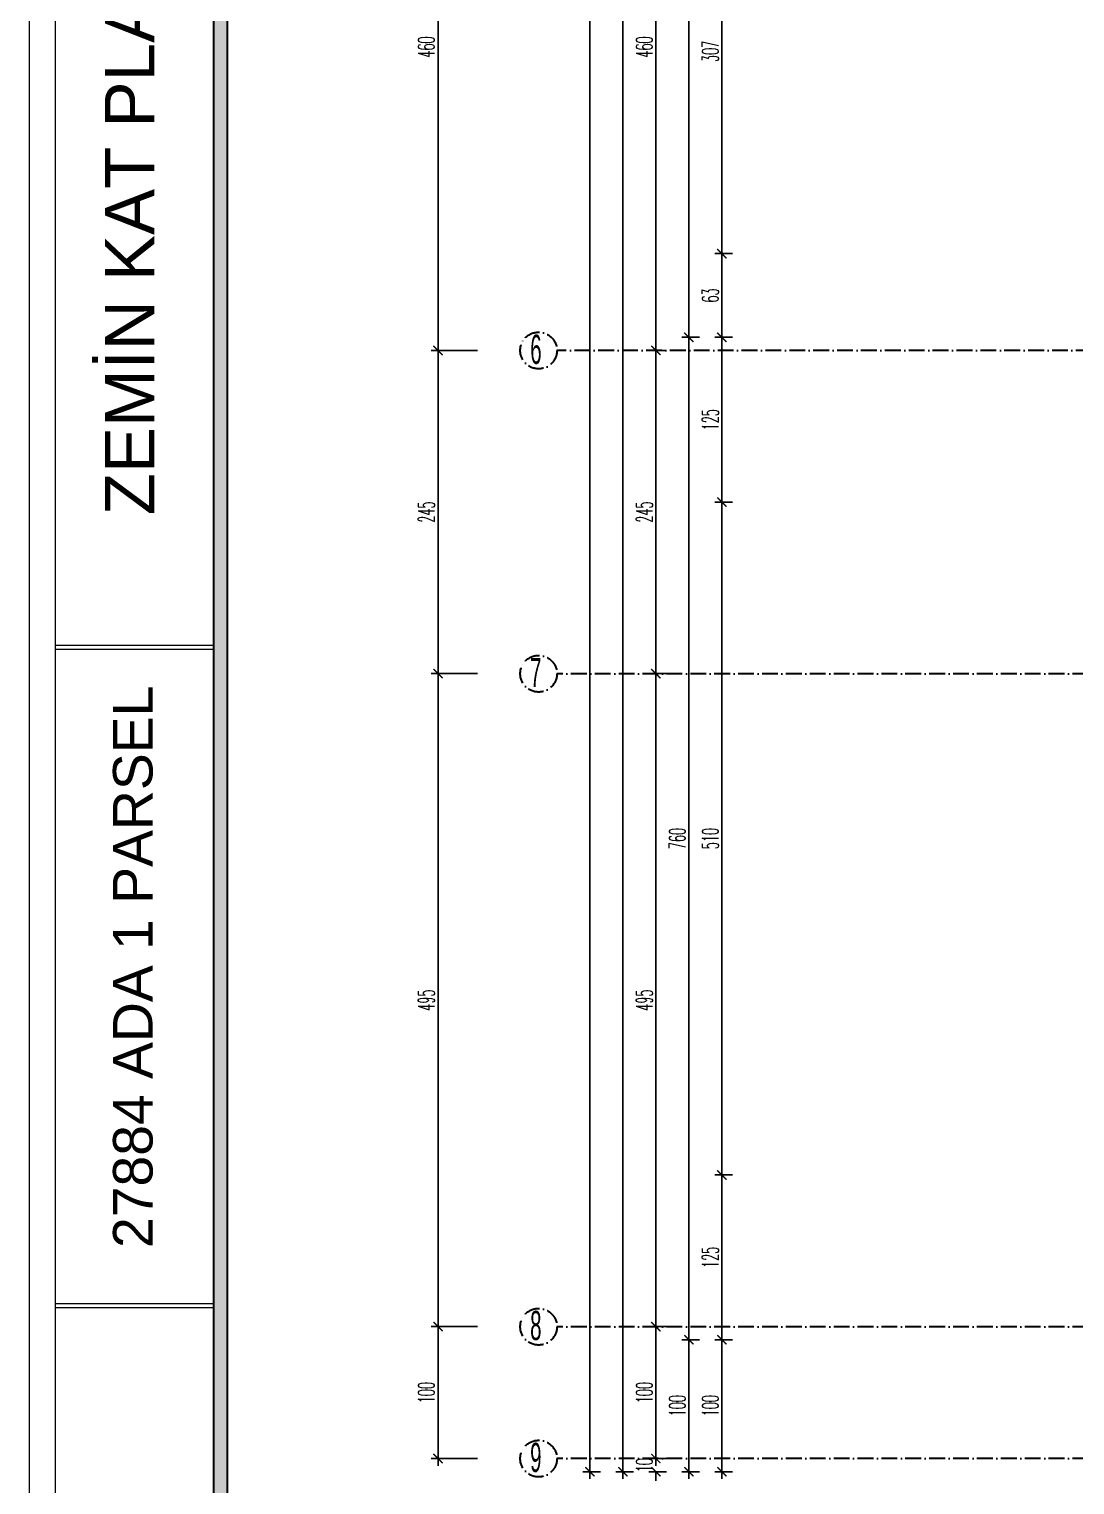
# Model space of a CAD drawing. Extents: x 775040 to 808375, y 4159409 to 4163651.
# Drawn here: x 779868 to 780660, y 4160074 to 4161177 of the extents above; entities that cross this region are included whole.
import ezdxf
from ezdxf.enums import TextEntityAlignment as Align

# ---------------------------------------------------------------- set-up
doc = ezdxf.new("R2010")
doc.units = 0
doc.header["$MEASUREMENT"] = 0
doc.header["$PDMODE"] = 3
doc.linetypes.add('ACAD_ISO10W100', pattern=[18, 12, -3, 0, -3])
doc.linetypes.add('DUZ', pattern=[500, 500])
doc.layers.get('0').update_dxf_attribs({"linetype": 'DUZ'})
for name, color, linetype, lineweight in [('KALIN', 30, 'Continuous', 18), ('yazı1', 53, 'Continuous', 15), ('Z_aks', 2, 'ACAD_ISO10W100', 30), ('Z_antet', 31, 'Continuous', 30), ('Z_dış ölçü', 115, 'Continuous', 25), ('Z_yazı', 4, 'Continuous', 20)]:
    doc.layers.add(name, color=color, linetype=linetype, lineweight=lineweight)
doc.layers.add('YAZI', color=3, linetype='Continuous')
doc.styles.add('FORM', font='arial.ttf', dxfattribs={"height": 1.5})
doc.styles.add('OLCUIC', font='ROMANS.SHX', dxfattribs={"width": 0.5})
doc.styles.add('SIMPLEX', font='arial.ttf', dxfattribs={"width": 0.5})
doc.dimstyles.new('ölçü 50', dxfattribs={"dimtxt": 12.5, "dimasz": 7, "dimexe": 5.3, "dimexo": 5, "dimgap": 2.5, "dimtad": 1, "dimdec": 0, "dimzin": 9, "dimdsep": 46, "dimtxsty": 'OLCUIC', "dimblk1": 'ARCHTICK', "dimblk2": 'ARCHTICK', "dimsah": 1, "dimcen": 0, "dimdle": 5.5, "dimadec": 0, "dimazin": 0, "dimtfac": 1, "dimtdec": 0, "dimtix": 1, "dimtofl": 0, "dimtmove": 1, "dimatfit": 3, "dimldrblk": 'ARCHTICK', "dimfxl": 0, "dimtolj": 1, "dimtzin": 0, "dimarcsym": 0})

# ---------------------------------------------------------------- blocks, each defined once
blk = doc.blocks.new('_ARCHTICK')
at = {"color": 0, "linetype": 'ByBlock', "const_width": 0.15}
blk.add_lwpolyline([(-0.5, -0.5), (0.5, 0.5)], dxfattribs=at)
blk = doc.blocks.new('*D433')
at = {"layer": 'Defpoints', "color": 0, "linetype": 'Continuous', "transparency": 16777216}
for p in [(781082.6, 4161313.8), (780392.6, 4161007.2), (781093.4, 4161007.2)]:
    blk.add_point(p, dxfattribs=at)
at = {"layer": 'Z_dış ölçü', "color": 0, "linetype": 'Continuous', "lineweight": -2, "transparency": 16777216}
for p, q in [((780400.6, 4161313.8), (780387.3, 4161313.8)), ((780392.6, 4161319.3), (780392.6, 4161001.7)), ((780400.6, 4161007.2), (780387.3, 4161007.2))]:
    blk.add_line(p, q, dxfattribs=at)
at = {"layer": 'Z_dış ölçü', "color": 0, "linetype": 'Continuous', "lineweight": -2, "transparency": 16777216, "xscale": 7, "yscale": 7, "zscale": 7}
for p, rotation in [((780392.6, 4161313.8), 90), ((780392.6, 4161007.2), 270)]:
    blk.add_blockref('_ARCHTICK', p, dxfattribs=dict(at, rotation=rotation))
at = {"layer": 'Z_dış ölçü', "color": 0, "linetype": 'Continuous', "transparency": 16777216, "insert": (780383.9, 4161160.5), "char_height": 12.5, "attachment_point": 5, "rotation": 90, "style": 'OLCUIC'}
blk.add_mtext('\\A1;307', dxfattribs=at)
blk = doc.blocks.new('*D434')
at = {"layer": 'Defpoints', "color": 0, "linetype": 'Continuous', "transparency": 16777216}
for p in [(781093.4, 4161007.2), (780392.6, 4160943.8), (780682.6, 4160943.8)]:
    blk.add_point(p, dxfattribs=at)
at = {"layer": 'Z_dış ölçü', "color": 0, "linetype": 'Continuous', "lineweight": -2, "transparency": 16777216}
for p, q in [((780400.6, 4161007.2), (780387.3, 4161007.2)), ((780392.6, 4161012.7), (780392.6, 4160938.3)), ((780400.6, 4160943.8), (780387.3, 4160943.8))]:
    blk.add_line(p, q, dxfattribs=at)
at = {"layer": 'Z_dış ölçü', "color": 0, "linetype": 'Continuous', "lineweight": -2, "transparency": 16777216, "xscale": 7, "yscale": 7, "zscale": 7}
for p, rotation in [((780392.6, 4161007.2), 90), ((780392.6, 4160943.8), 270)]:
    blk.add_blockref('_ARCHTICK', p, dxfattribs=dict(at, rotation=rotation))
at = {"layer": 'Z_dış ölçü', "color": 0, "linetype": 'Continuous', "transparency": 16777216, "insert": (780383.9, 4160975.5), "char_height": 12.5, "attachment_point": 5, "rotation": 90, "style": 'OLCUIC'}
blk.add_mtext('\\A1;63', dxfattribs=at)
blk = doc.blocks.new('*D435')
at = {"layer": 'Defpoints', "color": 0, "linetype": 'Continuous', "transparency": 16777216}
for p in [(780682.6, 4160943.8), (780392.6, 4160818.8), (780677.1, 4160818.8)]:
    blk.add_point(p, dxfattribs=at)
at = {"layer": 'Z_dış ölçü', "color": 0, "linetype": 'Continuous', "lineweight": -2, "transparency": 16777216}
for p, q in [((780392.6, 4160949.3), (780392.6, 4160813.3)), ((780400.6, 4160943.8), (780387.3, 4160943.8)), ((780400.6, 4160818.8), (780387.3, 4160818.8))]:
    blk.add_line(p, q, dxfattribs=at)
at = {"layer": 'Z_dış ölçü', "color": 0, "linetype": 'Continuous', "lineweight": -2, "transparency": 16777216, "xscale": 7, "yscale": 7, "zscale": 7}
for p, rotation in [((780392.6, 4160943.8), 90), ((780392.6, 4160818.8), 270)]:
    blk.add_blockref('_ARCHTICK', p, dxfattribs=dict(at, rotation=rotation))
at = {"layer": 'Z_dış ölçü', "color": 0, "linetype": 'Continuous', "transparency": 16777216, "insert": (780383.9, 4160881.3), "char_height": 12.5, "attachment_point": 5, "rotation": 90, "style": 'OLCUIC'}
blk.add_mtext('\\A1;125', dxfattribs=at)
blk = doc.blocks.new('*D436')
at = {"layer": 'Defpoints', "color": 0, "linetype": 'Continuous', "transparency": 16777216}
for p in [(780677.1, 4160818.8), (780392.6, 4160308.8), (780677.1, 4160308.8)]:
    blk.add_point(p, dxfattribs=at)
at = {"layer": 'Z_dış ölçü', "color": 0, "linetype": 'Continuous', "lineweight": -2, "transparency": 16777216}
for p, q in [((780400.6, 4160818.8), (780387.3, 4160818.8)), ((780392.6, 4160824.3), (780392.6, 4160303.3)), ((780400.6, 4160308.8), (780387.3, 4160308.8))]:
    blk.add_line(p, q, dxfattribs=at)
at = {"layer": 'Z_dış ölçü', "color": 0, "linetype": 'Continuous', "lineweight": -2, "transparency": 16777216, "xscale": 7, "yscale": 7, "zscale": 7}
for p, rotation in [((780392.6, 4160818.8), 90), ((780392.6, 4160308.8), 270)]:
    blk.add_blockref('_ARCHTICK', p, dxfattribs=dict(at, rotation=rotation))
at = {"layer": 'Z_dış ölçü', "color": 0, "linetype": 'Continuous', "transparency": 16777216, "insert": (780383.9, 4160563.8), "char_height": 12.5, "attachment_point": 5, "rotation": 90, "style": 'OLCUIC'}
blk.add_mtext('\\A1;510', dxfattribs=at)
blk = doc.blocks.new('*D437')
at = {"layer": 'Defpoints', "color": 0, "linetype": 'Continuous', "transparency": 16777216}
for p in [(780677.1, 4160308.8), (780392.6, 4160183.8), (780682.6, 4160183.8)]:
    blk.add_point(p, dxfattribs=at)
at = {"layer": 'Z_dış ölçü', "color": 0, "linetype": 'Continuous', "lineweight": -2, "transparency": 16777216}
for p, q in [((780400.6, 4160308.8), (780387.3, 4160308.8)), ((780392.6, 4160314.3), (780392.6, 4160178.3)), ((780400.6, 4160183.8), (780387.3, 4160183.8))]:
    blk.add_line(p, q, dxfattribs=at)
at = {"layer": 'Z_dış ölçü', "color": 0, "linetype": 'Continuous', "lineweight": -2, "transparency": 16777216, "xscale": 7, "yscale": 7, "zscale": 7}
for p, rotation in [((780392.6, 4160308.8), 90), ((780392.6, 4160183.8), 270)]:
    blk.add_blockref('_ARCHTICK', p, dxfattribs=dict(at, rotation=rotation))
at = {"layer": 'Z_dış ölçü', "color": 0, "linetype": 'Continuous', "transparency": 16777216, "insert": (780383.9, 4160246.3), "char_height": 12.5, "attachment_point": 5, "rotation": 90, "style": 'OLCUIC'}
blk.add_mtext('\\A1;125', dxfattribs=at)
blk = doc.blocks.new('*D438')
at = {"layer": 'Defpoints', "color": 0, "linetype": 'Continuous', "transparency": 16777216}
for p in [(780682.6, 4160183.8), (780392.6, 4160083.8), (781652.6, 4160083.8)]:
    blk.add_point(p, dxfattribs=at)
at = {"layer": 'Z_dış ölçü', "color": 0, "linetype": 'Continuous', "lineweight": -2, "transparency": 16777216}
for p, q in [((780392.6, 4160189.3), (780392.6, 4160078.3)), ((780400.6, 4160183.8), (780387.3, 4160183.8)), ((780400.6, 4160083.8), (780387.3, 4160083.8))]:
    blk.add_line(p, q, dxfattribs=at)
at = {"layer": 'Z_dış ölçü', "color": 0, "linetype": 'Continuous', "lineweight": -2, "transparency": 16777216, "xscale": 7, "yscale": 7, "zscale": 7}
for p, rotation in [((780392.6, 4160183.8), 90), ((780392.6, 4160083.8), 270)]:
    blk.add_blockref('_ARCHTICK', p, dxfattribs=dict(at, rotation=rotation))
at = {"layer": 'Z_dış ölçü', "color": 0, "linetype": 'Continuous', "transparency": 16777216, "insert": (780383.9, 4160133.8), "char_height": 12.5, "attachment_point": 5, "rotation": 90, "style": 'OLCUIC'}
blk.add_mtext('\\A1;100', dxfattribs=at)
blk = doc.blocks.new('*D439')
at = {"layer": 'Defpoints', "color": 0, "linetype": 'Continuous', "transparency": 16777216}
for p in [(780367.6, 4160183.8), (781652.6, 4160183.8), (781652.6, 4160083.8)]:
    blk.add_point(p, dxfattribs=at)
at = {"layer": 'Z_dış ölçü', "color": 0, "linetype": 'Continuous', "lineweight": -2, "transparency": 16777216}
for p, q in [((780367.6, 4160078.3), (780367.6, 4160189.3)), ((780375.6, 4160183.8), (780362.3, 4160183.8)), ((780375.6, 4160083.8), (780362.3, 4160083.8))]:
    blk.add_line(p, q, dxfattribs=at)
at = {"layer": 'Z_dış ölçü', "color": 0, "linetype": 'Continuous', "lineweight": -2, "transparency": 16777216, "xscale": 7, "yscale": 7, "zscale": 7}
for p, rotation in [((780367.6, 4160183.8), 90), ((780367.6, 4160083.8), 270)]:
    blk.add_blockref('_ARCHTICK', p, dxfattribs=dict(at, rotation=rotation))
at = {"layer": 'Z_dış ölçü', "color": 0, "linetype": 'Continuous', "transparency": 16777216, "insert": (780358.9, 4160133.8), "char_height": 12.5, "attachment_point": 5, "rotation": 90, "style": 'OLCUIC'}
blk.add_mtext('\\A1;100', dxfattribs=at)
blk = doc.blocks.new('*D440')
at = {"layer": 'Defpoints', "color": 0, "linetype": 'Continuous', "transparency": 16777216}
for p in [(780367.6, 4160943.8), (780682.6, 4160943.8), (781652.6, 4160183.8)]:
    blk.add_point(p, dxfattribs=at)
at = {"layer": 'Z_dış ölçü', "color": 0, "linetype": 'Continuous', "lineweight": -2, "transparency": 16777216}
for p, q in [((780367.6, 4160178.3), (780367.6, 4160949.3)), ((780375.6, 4160943.8), (780362.3, 4160943.8)), ((780375.6, 4160183.8), (780362.3, 4160183.8))]:
    blk.add_line(p, q, dxfattribs=at)
at = {"layer": 'Z_dış ölçü', "color": 0, "linetype": 'Continuous', "lineweight": -2, "transparency": 16777216, "xscale": 7, "yscale": 7, "zscale": 7}
for p, rotation in [((780367.6, 4160943.8), 90), ((780367.6, 4160183.8), 270)]:
    blk.add_blockref('_ARCHTICK', p, dxfattribs=dict(at, rotation=rotation))
at = {"layer": 'Z_dış ölçü', "color": 0, "linetype": 'Continuous', "transparency": 16777216, "insert": (780358.9, 4160563.8), "char_height": 12.5, "attachment_point": 5, "rotation": 90, "style": 'OLCUIC'}
blk.add_mtext('\\A1;760', dxfattribs=at)
blk = doc.blocks.new('*D441')
at = {"layer": 'Defpoints', "color": 0, "linetype": 'Continuous', "transparency": 16777216}
for p in [(780367.6, 4161723.8), (780875.1, 4161723.8), (780682.6, 4160943.8)]:
    blk.add_point(p, dxfattribs=at)
at = {"layer": 'Z_dış ölçü', "color": 0, "linetype": 'Continuous', "lineweight": -2, "transparency": 16777216}
for p, q in [((780375.6, 4161723.8), (780362.3, 4161723.8)), ((780367.6, 4160938.3), (780367.6, 4161729.3)), ((780375.6, 4160943.8), (780362.3, 4160943.8))]:
    blk.add_line(p, q, dxfattribs=at)
at = {"layer": 'Z_dış ölçü', "color": 0, "linetype": 'Continuous', "lineweight": -2, "transparency": 16777216, "xscale": 7, "yscale": 7, "zscale": 7}
for p, rotation in [((780367.6, 4161723.8), 90), ((780367.6, 4160943.8), 270)]:
    blk.add_blockref('_ARCHTICK', p, dxfattribs=dict(at, rotation=rotation))
at = {"layer": 'Z_dış ölçü', "color": 0, "linetype": 'Continuous', "transparency": 16777216, "insert": (780358.9, 4161333.8), "char_height": 12.5, "attachment_point": 5, "rotation": 90, "style": 'OLCUIC'}
blk.add_mtext('\\A1;780', dxfattribs=at)
blk = doc.blocks.new('*D556')
at = {"layer": 'Defpoints', "color": 0, "linetype": 'Continuous', "transparency": 16777216}
for p in [(780342.6, 4160093.8), (780367.6, 4160093.8), (780367.6, 4160083.8)]:
    blk.add_point(p, dxfattribs=at)
at = {"layer": 'Z_dış ölçü', "color": 0, "linetype": 'Continuous', "lineweight": -2, "transparency": 16777216}
for p, q in [((780342.6, 4160093.8), (780342.6, 4160100.8)), ((780350.6, 4160093.8), (780337.3, 4160093.8)), ((780350.6, 4160083.8), (780337.3, 4160083.8)), ((780342.6, 4160083.8), (780342.6, 4160076.8))]:
    blk.add_line(p, q, dxfattribs=at)
at = {"layer": 'Z_dış ölçü', "color": 0, "linetype": 'Continuous', "lineweight": -2, "transparency": 16777216, "xscale": 7, "yscale": 7, "zscale": 7}
for p, rotation in [((780342.6, 4160093.8), 270), ((780342.6, 4160083.8), 90)]:
    blk.add_blockref('_ARCHTICK', p, dxfattribs=dict(at, rotation=rotation))
at = {"layer": 'Z_dış ölçü', "color": 0, "linetype": 'Continuous', "transparency": 16777216, "insert": (780333.9, 4160088.8), "char_height": 12.5, "attachment_point": 5, "rotation": 90, "style": 'OLCUIC'}
blk.add_mtext('\\A1;10', dxfattribs=at)
blk = doc.blocks.new('*D557')
at = {"layer": 'Defpoints', "color": 0, "linetype": 'Continuous', "transparency": 16777216}
for p in [(780342.6, 4160193.8), (780450.2, 4160193.8), (780367.6, 4160093.8)]:
    blk.add_point(p, dxfattribs=at)
at = {"layer": 'Z_dış ölçü', "color": 0, "linetype": 'Continuous', "lineweight": -2, "transparency": 16777216}
for p, q in [((780342.6, 4160088.3), (780342.6, 4160199.3)), ((780350.6, 4160193.8), (780337.3, 4160193.8)), ((780350.6, 4160093.8), (780337.3, 4160093.8))]:
    blk.add_line(p, q, dxfattribs=at)
at = {"layer": 'Z_dış ölçü', "color": 0, "linetype": 'Continuous', "lineweight": -2, "transparency": 16777216, "xscale": 7, "yscale": 7, "zscale": 7}
for p, rotation in [((780342.6, 4160193.8), 90), ((780342.6, 4160093.8), 270)]:
    blk.add_blockref('_ARCHTICK', p, dxfattribs=dict(at, rotation=rotation))
at = {"layer": 'Z_dış ölçü', "color": 0, "linetype": 'Continuous', "transparency": 16777216, "insert": (780333.9, 4160143.8), "char_height": 12.5, "attachment_point": 5, "rotation": 90, "style": 'OLCUIC'}
blk.add_mtext('\\A1;100', dxfattribs=at)
blk = doc.blocks.new('*D558')
at = {"layer": 'Defpoints', "color": 0, "linetype": 'Continuous', "transparency": 16777216}
for p in [(780342.6, 4160688.8), (780434.6, 4160688.8), (780450.2, 4160193.8)]:
    blk.add_point(p, dxfattribs=at)
at = {"layer": 'Z_dış ölçü', "color": 0, "linetype": 'Continuous', "lineweight": -2, "transparency": 16777216}
for p, q in [((780342.6, 4160188.3), (780342.6, 4160694.3)), ((780350.6, 4160688.8), (780337.3, 4160688.8)), ((780350.6, 4160193.8), (780337.3, 4160193.8))]:
    blk.add_line(p, q, dxfattribs=at)
at = {"layer": 'Z_dış ölçü', "color": 0, "linetype": 'Continuous', "lineweight": -2, "transparency": 16777216, "xscale": 7, "yscale": 7, "zscale": 7}
for p, rotation in [((780342.6, 4160688.8), 90), ((780342.6, 4160193.8), 270)]:
    blk.add_blockref('_ARCHTICK', p, dxfattribs=dict(at, rotation=rotation))
at = {"layer": 'Z_dış ölçü', "color": 0, "linetype": 'Continuous', "transparency": 16777216, "insert": (780333.9, 4160441.3), "char_height": 12.5, "attachment_point": 5, "rotation": 90, "style": 'OLCUIC'}
blk.add_mtext('\\A1;495', dxfattribs=at)
blk = doc.blocks.new('*D559')
at = {"layer": 'Defpoints', "color": 0, "linetype": 'Continuous', "transparency": 16777216}
for p in [(780342.6, 4160933.8), (780434.6, 4160933.8), (780434.6, 4160688.8)]:
    blk.add_point(p, dxfattribs=at)
at = {"layer": 'Z_dış ölçü', "color": 0, "linetype": 'Continuous', "lineweight": -2, "transparency": 16777216}
for p, q in [((780342.6, 4160683.3), (780342.6, 4160939.3)), ((780350.6, 4160933.8), (780337.3, 4160933.8)), ((780350.6, 4160688.8), (780337.3, 4160688.8))]:
    blk.add_line(p, q, dxfattribs=at)
at = {"layer": 'Z_dış ölçü', "color": 0, "linetype": 'Continuous', "lineweight": -2, "transparency": 16777216, "xscale": 7, "yscale": 7, "zscale": 7}
for p, rotation in [((780342.6, 4160933.8), 90), ((780342.6, 4160688.8), 270)]:
    blk.add_blockref('_ARCHTICK', p, dxfattribs=dict(at, rotation=rotation))
at = {"layer": 'Z_dış ölçü', "color": 0, "linetype": 'Continuous', "transparency": 16777216, "insert": (780333.9, 4160811.3), "char_height": 12.5, "attachment_point": 5, "rotation": 90, "style": 'OLCUIC'}
blk.add_mtext('\\A1;245', dxfattribs=at)
blk = doc.blocks.new('*D560')
at = {"layer": 'Defpoints', "color": 0, "linetype": 'Continuous', "transparency": 16777216}
for p in [(780342.6, 4161393.8), (780434.6, 4161393.8), (780434.6, 4160933.8)]:
    blk.add_point(p, dxfattribs=at)
at = {"layer": 'Z_dış ölçü', "color": 0, "linetype": 'Continuous', "lineweight": -2, "transparency": 16777216}
for p, q in [((780350.6, 4161393.8), (780337.3, 4161393.8)), ((780342.6, 4160928.3), (780342.6, 4161399.3)), ((780350.6, 4160933.8), (780337.3, 4160933.8))]:
    blk.add_line(p, q, dxfattribs=at)
at = {"layer": 'Z_dış ölçü', "color": 0, "linetype": 'Continuous', "lineweight": -2, "transparency": 16777216, "xscale": 7, "yscale": 7, "zscale": 7}
for p, rotation in [((780342.6, 4161393.8), 90), ((780342.6, 4160933.8), 270)]:
    blk.add_blockref('_ARCHTICK', p, dxfattribs=dict(at, rotation=rotation))
at = {"layer": 'Z_dış ölçü', "color": 0, "linetype": 'Continuous', "transparency": 16777216, "insert": (780333.9, 4161163.8), "char_height": 12.5, "attachment_point": 5, "rotation": 90, "style": 'OLCUIC'}
blk.add_mtext('\\A1;460', dxfattribs=at)
blk = doc.blocks.new('*D567')
at = {"layer": 'Defpoints', "color": 0, "linetype": 'Continuous', "transparency": 16777216}
for p in [(780350.6, 4162613.8), (780317.6, 4160083.8), (780344, 4160083.8)]:
    blk.add_point(p, dxfattribs=at)
at = {"layer": 'Z_dış ölçü', "color": 0, "linetype": 'Continuous', "lineweight": -2, "transparency": 16777216}
for p, q in [((780317.6, 4162619.3), (780317.6, 4160078.3)), ((780325.6, 4162613.8), (780312.3, 4162613.8)), ((780325.6, 4160083.8), (780312.3, 4160083.8))]:
    blk.add_line(p, q, dxfattribs=at)
at = {"layer": 'Z_dış ölçü', "color": 0, "linetype": 'Continuous', "lineweight": -2, "transparency": 16777216, "xscale": 7, "yscale": 7, "zscale": 7}
for p, rotation in [((780317.6, 4162613.8), 90), ((780317.6, 4160083.8), 270)]:
    blk.add_blockref('_ARCHTICK', p, dxfattribs=dict(at, rotation=rotation))
at = {"layer": 'Z_dış ölçü', "color": 0, "linetype": 'Continuous', "transparency": 16777216, "insert": (780308.9, 4161348.8), "char_height": 12.5, "attachment_point": 5, "rotation": 90, "style": 'OLCUIC'}
blk.add_mtext('\\A1;2530', dxfattribs=at)
blk = doc.blocks.new('*D568')
at = {"layer": 'Defpoints', "color": 0, "linetype": 'Continuous', "transparency": 16777216}
for p in [(780292.6, 4162703.8), (780325.6, 4162703.8), (780325.6, 4160083.8)]:
    blk.add_point(p, dxfattribs=at)
at = {"layer": 'Z_dış ölçü', "color": 0, "linetype": 'Continuous', "lineweight": -2, "transparency": 16777216}
for p, q in [((780300.6, 4162703.8), (780287.3, 4162703.8)), ((780292.6, 4160078.3), (780292.6, 4162709.3)), ((780300.6, 4160083.8), (780287.3, 4160083.8))]:
    blk.add_line(p, q, dxfattribs=at)
at = {"layer": 'Z_dış ölçü', "color": 0, "linetype": 'Continuous', "lineweight": -2, "transparency": 16777216, "xscale": 7, "yscale": 7, "zscale": 7}
for p, rotation in [((780292.6, 4162703.8), 90), ((780292.6, 4160083.8), 270)]:
    blk.add_blockref('_ARCHTICK', p, dxfattribs=dict(at, rotation=rotation))
at = {"layer": 'Z_dış ölçü', "color": 0, "linetype": 'Continuous', "transparency": 16777216, "insert": (780283.9, 4161393.8), "char_height": 12.5, "attachment_point": 5, "rotation": 90, "style": 'OLCUIC'}
blk.add_mtext('\\A1;2620', dxfattribs=at)
blk = doc.blocks.new('*D1278')
at = {"layer": 'Defpoints', "color": 0, "linetype": 'Continuous', "transparency": 16777216}
for p in [(780521.8, 4161393.8), (780177.5, 4160933.8), (780509.2, 4160933.8)]:
    blk.add_point(p, dxfattribs=at)
at = {"layer": 'Z_yazı', "color": 0, "linetype": 'Continuous', "lineweight": -2, "transparency": 16777216}
for p, q in [((780207.5, 4161393.8), (780172.2, 4161393.8)), ((780177.5, 4161399.3), (780177.5, 4160928.3)), ((780207.5, 4160933.8), (780172.2, 4160933.8))]:
    blk.add_line(p, q, dxfattribs=at)
at = {"layer": 'Z_yazı', "color": 0, "linetype": 'Continuous', "lineweight": -2, "transparency": 16777216, "xscale": 7, "yscale": 7, "zscale": 7}
for p, rotation in [((780177.5, 4161393.8), 90), ((780177.5, 4160933.8), 270)]:
    blk.add_blockref('_ARCHTICK', p, dxfattribs=dict(at, rotation=rotation))
at = {"layer": 'Z_yazı', "color": 0, "linetype": 'Continuous', "transparency": 16777216, "insert": (780168.7, 4161163.8), "char_height": 12.5, "attachment_point": 5, "rotation": 90, "style": 'OLCUIC'}
blk.add_mtext('\\A1;460', dxfattribs=at)
blk = doc.blocks.new('*D1279')
at = {"layer": 'Defpoints', "color": 0, "linetype": 'Continuous', "transparency": 16777216}
for p in [(780509.2, 4160933.8), (780177.5, 4160688.8), (780495.4, 4160688.8)]:
    blk.add_point(p, dxfattribs=at)
at = {"layer": 'Z_yazı', "color": 0, "linetype": 'Continuous', "lineweight": -2, "transparency": 16777216}
for p, q in [((780177.5, 4160939.3), (780177.5, 4160683.3)), ((780207.5, 4160933.8), (780172.2, 4160933.8)), ((780207.5, 4160688.8), (780172.2, 4160688.8))]:
    blk.add_line(p, q, dxfattribs=at)
at = {"layer": 'Z_yazı', "color": 0, "linetype": 'Continuous', "lineweight": -2, "transparency": 16777216, "xscale": 7, "yscale": 7, "zscale": 7}
for p, rotation in [((780177.5, 4160933.8), 90), ((780177.5, 4160688.8), 270)]:
    blk.add_blockref('_ARCHTICK', p, dxfattribs=dict(at, rotation=rotation))
at = {"layer": 'Z_yazı', "color": 0, "linetype": 'Continuous', "transparency": 16777216, "insert": (780168.7, 4160811.3), "char_height": 12.5, "attachment_point": 5, "rotation": 90, "style": 'OLCUIC'}
blk.add_mtext('\\A1;245', dxfattribs=at)
blk = doc.blocks.new('*D1280')
at = {"layer": 'Defpoints', "color": 0, "linetype": 'Continuous', "transparency": 16777216}
for p in [(780495.4, 4160688.8), (780177.5, 4160193.8), (780495.4, 4160193.8)]:
    blk.add_point(p, dxfattribs=at)
at = {"layer": 'Z_yazı', "color": 0, "linetype": 'Continuous', "lineweight": -2, "transparency": 16777216}
for p, q in [((780177.5, 4160694.3), (780177.5, 4160188.3)), ((780207.5, 4160688.8), (780172.2, 4160688.8)), ((780207.5, 4160193.8), (780172.2, 4160193.8))]:
    blk.add_line(p, q, dxfattribs=at)
at = {"layer": 'Z_yazı', "color": 0, "linetype": 'Continuous', "lineweight": -2, "transparency": 16777216, "xscale": 7, "yscale": 7, "zscale": 7}
for p, rotation in [((780177.5, 4160688.8), 90), ((780177.5, 4160193.8), 270)]:
    blk.add_blockref('_ARCHTICK', p, dxfattribs=dict(at, rotation=rotation))
at = {"layer": 'Z_yazı', "color": 0, "linetype": 'Continuous', "transparency": 16777216, "insert": (780168.7, 4160441.3), "char_height": 12.5, "attachment_point": 5, "rotation": 90, "style": 'OLCUIC'}
blk.add_mtext('\\A1;495', dxfattribs=at)
blk = doc.blocks.new('*D1281')
at = {"layer": 'Defpoints', "color": 0, "linetype": 'Continuous', "transparency": 16777216}
for p in [(780495.4, 4160193.8), (780177.5, 4160093.8), (780495.4, 4160093.8)]:
    blk.add_point(p, dxfattribs=at)
at = {"layer": 'Z_yazı', "color": 0, "linetype": 'Continuous', "lineweight": -2, "transparency": 16777216}
for p, q in [((780177.5, 4160199.3), (780177.5, 4160088.3)), ((780207.5, 4160193.8), (780172.2, 4160193.8)), ((780207.5, 4160093.8), (780172.2, 4160093.8))]:
    blk.add_line(p, q, dxfattribs=at)
at = {"layer": 'Z_yazı', "color": 0, "linetype": 'Continuous', "lineweight": -2, "transparency": 16777216, "xscale": 7, "yscale": 7, "zscale": 7}
for p, rotation in [((780177.5, 4160193.8), 90), ((780177.5, 4160093.8), 270)]:
    blk.add_blockref('_ARCHTICK', p, dxfattribs=dict(at, rotation=rotation))
at = {"layer": 'Z_yazı', "color": 0, "linetype": 'Continuous', "transparency": 16777216, "insert": (780168.7, 4160143.8), "char_height": 12.5, "attachment_point": 5, "rotation": 90, "style": 'OLCUIC'}
blk.add_mtext('\\A1;100', dxfattribs=at)

msp = doc.modelspace()

# ---------------------------------------------------------------- hatches: boundary and pattern name
at = {"layer": 'Z_antet'}
msp.add_hatch(color=256, dxfattribs=at).paths.add_polyline_path([(780017.64, 4159743.65), (780017.64, 4159438.75), (783307.64, 4159438.75), (783307.64, 4163258.75), (780017.64, 4163258.75), (780017.64, 4159741.15), (780007.64, 4159741.15), (780007.64, 4163268.75), (783317.64, 4163268.75), (783317.64, 4159428.75), (780007.64, 4159428.75), (780007.64, 4159743.65)])

# ---------------------------------------------------------------- linework, layer by layer
at = {"layer": 'KALIN'}
for p, q in [((780007.64, 4160710.06), (779887.64, 4160710.06)), ((780007.64, 4160707.06), (779887.64, 4160707.06)), ((780007.64, 4160211.14), (779887.64, 4160211.14)), ((780007.64, 4160208.14), (779887.64, 4160208.14))]:
    msp.add_line(p, q, dxfattribs=at)
msp.add_lwpolyline([(779867.64, 4163288.75), (779867.64, 4159408.75), (783337.64, 4159408.75), (783337.64, 4163288.75)], close=True, dxfattribs=at)
msp.add_lwpolyline([(779887.64, 4159741.15), (779887.64, 4163288.75), (783337.64, 4163288.75), (783337.64, 4159408.75), (779887.64, 4159408.75), (779887.64, 4159743.65)], dxfattribs=at)
at = {"layer": 'Z_aks'}
for p, q in [((782247.64, 4160933.75), (780267.64, 4160933.75)), ((783077.64, 4160688.75), (780267.64, 4160688.75)), ((783077.64, 4160193.75), (780267.64, 4160193.75)), ((783077.64, 4160093.75), (780267.64, 4160093.75))]:
    msp.add_line(p, q, dxfattribs=at)
for centre in [(780253.74, 4160933.76), (780253.74, 4160688.76), (780253.74, 4160193.75), (780253.74, 4160093.76)]:
    msp.add_circle(centre, 13.91, dxfattribs=at)
at = {"layer": 'Z_antet'}
msp.add_lwpolyline([(780017.64, 4159743.65), (780017.64, 4159438.75), (783307.64, 4159438.75), (783307.64, 4163258.75), (780017.64, 4163258.75), (780017.64, 4159741.15), (780007.64, 4159741.15), (780007.64, 4163268.75), (783317.64, 4163268.75), (783317.64, 4159428.75), (780007.64, 4159428.75), (780007.64, 4159743.65)], close=True, dxfattribs=at)

# ---------------------------------------------------------------- texts
at = {"layer": 'YAZI', "style": 'FORM'}
for s, height, p in [('ZEMİN KAT PLANI', 37.5, (779962.61, 4160808.89)), ('27884 ADA 1 PARSEL ', 30, (779961.19, 4160253.41))]:
    msp.add_text(s, height=height, rotation=90, dxfattribs=at).set_placement(p)
at = {"layer": 'yazı1', "ltscale": 0.01, "style": 'SIMPLEX', "width": 0.5}
for s, p in [('6', (780251.71, 4160934.67)), ('7', (780251.55, 4160689.67)), ('8', (780251.63, 4160194.67)), ('9', (780251.62, 4160094.67))]:
    msp.add_text(s, height=22.14, dxfattribs=at).set_placement(p, align=Align.MIDDLE_CENTER)

# ---------------------------------------------------------------- dimensions: what is measured, and where the dimension line sits
at = {"layer": 'Z_dış ölçü', "linetype": 'Continuous'}
for base, p1, p2, picture, middle in [((780292.64, 4162703.75), (780325.64, 4160083.75), (780325.64, 4162703.75), '*D568', (780283.89, 4161393.75)), ((780317.64, 4160083.75), (780350.64, 4162613.75), (780343.99, 4160083.75), '*D567', (780308.89, 4161348.75)), ((780367.64, 4161723.75), (780682.64, 4160943.75), (780875.13, 4161723.75), '*D441', (780358.89, 4161333.75)), ((780342.64, 4161393.75), (780434.6, 4160933.75), (780434.6, 4161393.75), '*D560', (780333.89, 4161163.75)), ((780392.64, 4161007.2), (781082.64, 4161313.75), (781093.44, 4161007.2), '*D433', (780383.89, 4161160.48)), ((780392.64, 4160943.75), (781093.44, 4161007.2), (780682.64, 4160943.75), '*D434', (780383.89, 4160975.48)), ((780367.64, 4160943.75), (781652.64, 4160183.75), (780682.64, 4160943.75), '*D440', (780358.89, 4160563.75)), ((780392.64, 4160818.75), (780682.64, 4160943.75), (780677.14, 4160818.75), '*D435', (780383.89, 4160881.25)), ((780342.64, 4160933.75), (780434.6, 4160688.75), (780434.6, 4160933.75), '*D559', (780333.89, 4160811.25)), ((780392.64, 4160308.75), (780677.14, 4160818.75), (780677.14, 4160308.75), '*D436', (780383.89, 4160563.75)), ((780342.64, 4160688.75), (780450.18, 4160193.75), (780434.6, 4160688.75), '*D558', (780333.89, 4160441.25)), ((780392.64, 4160183.75), (780677.14, 4160308.75), (780682.64, 4160183.75), '*D437', (780383.89, 4160246.25)), ((780342.64, 4160193.75), (780367.64, 4160093.75), (780450.18, 4160193.75), '*D557', (780333.89, 4160143.75)), ((780367.64, 4160183.75), (781652.64, 4160083.75), (781652.64, 4160183.75), '*D439', (780358.89, 4160133.75)), ((780392.64, 4160083.75), (780682.64, 4160183.75), (781652.64, 4160083.75), '*D438', (780383.89, 4160133.75)), ((780342.64, 4160093.75), (780367.64, 4160083.75), (780367.64, 4160093.75), '*D556', (780333.89, 4160088.75))]:
    dim = msp.add_linear_dim(base=base, p1=p1, p2=p2, angle=90, dimstyle='ölçü 50', override={"dimfxl": 8}, dxfattribs=at)
    dim.commit()
    dim.dimension.update_dxf_attribs({"geometry": picture, "text_midpoint": middle})
at = {"layer": 'Z_yazı', "color": 5, "linetype": 'Continuous'}
for base, p1, p2, picture, middle in [((780177.45, 4160933.75), (780521.78, 4161393.75), (780509.2, 4160933.75), '*D1278', (780168.7, 4161163.75)), ((780177.45, 4160688.75), (780509.2, 4160933.75), (780495.36, 4160688.75), '*D1279', (780168.7, 4160811.25)), ((780177.45, 4160193.75), (780495.36, 4160688.75), (780495.36, 4160193.75), '*D1280', (780168.7, 4160441.25)), ((780177.45, 4160093.75), (780495.36, 4160193.75), (780495.36, 4160093.75), '*D1281', (780168.7, 4160143.75))]:
    dim = msp.add_linear_dim(base=base, p1=p1, p2=p2, angle=90, dimstyle='ölçü 50', override={"dimfxl": 30}, dxfattribs=at)
    dim.commit()
    dim.dimension.update_dxf_attribs({"geometry": picture, "text_midpoint": middle})

doc.saveas('drawing.dxf')
